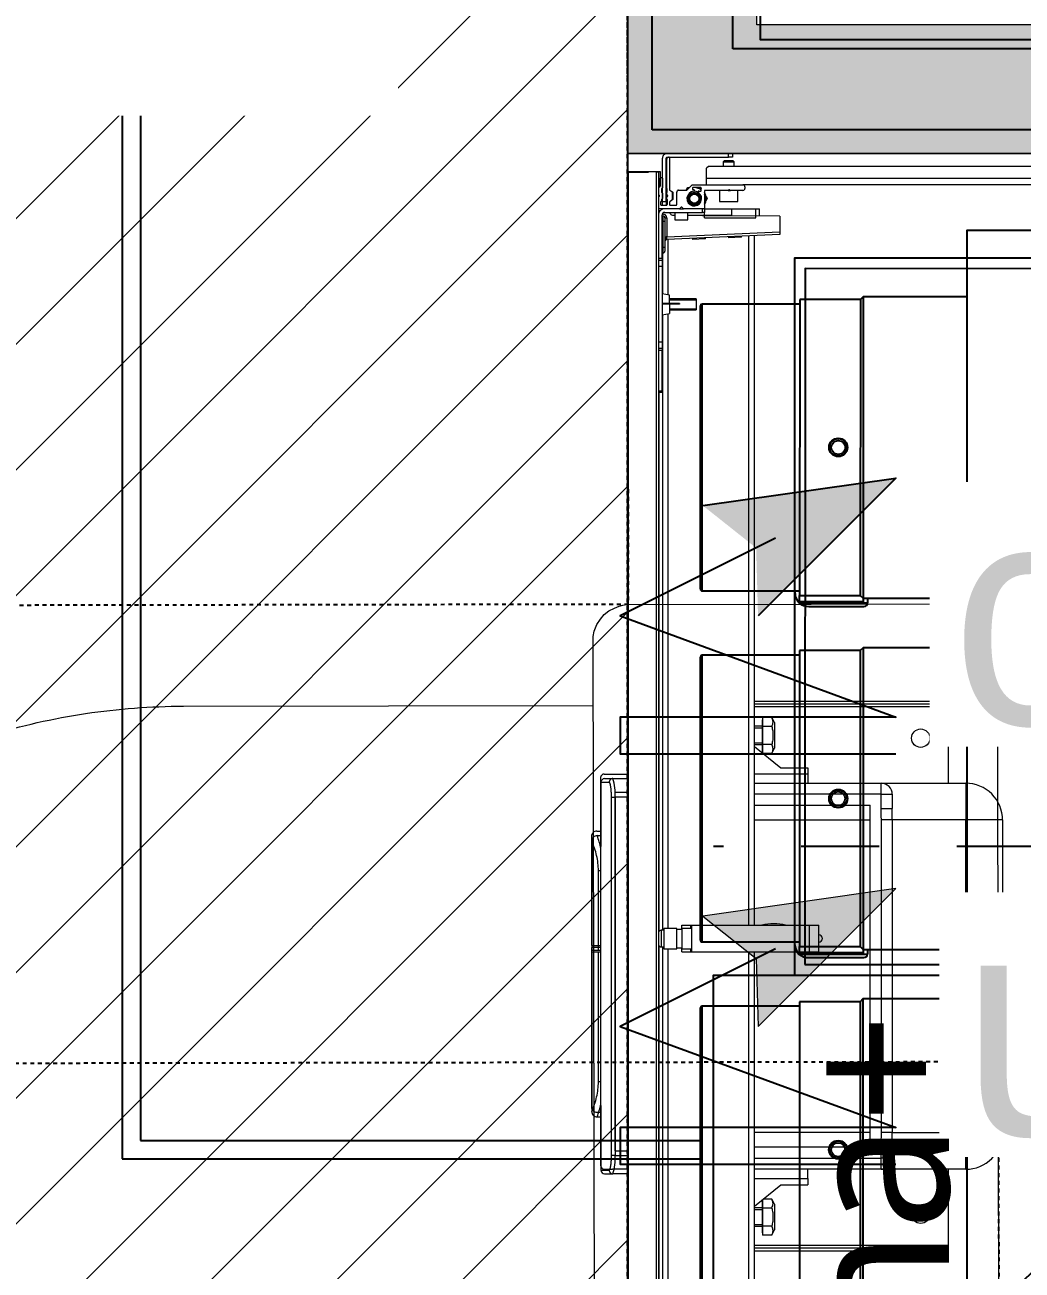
# Model space of a CAD drawing. Header units: centimetres. Extents: x 2191 to 12545, y -680 to 18662.
# Drawn here: x 10166.2 to 10220.5, y 9138.2 to 9205.9 of the extents above; entities that cross this region are included whole.
import ezdxf

# ---------------------------------------------------------------- set-up
doc = ezdxf.new("R2010")
doc.units = ezdxf.units.CM
for name, pattern in [('prlm_vmc', [0.282222, 0.141111, -0.141111]), ('Style de ligne -1', [0.41664, 0.20828, -0.20836]), ('VW-01', [0.41656, 0.20828, -0.20828])]:
    doc.linetypes.add(name, pattern=pattern)
for name, color, linetype, lineweight in [('B AmÈnagement intÈrieur_Hatch', 7, 'Continuous', 5), ('F REMPLISSAGE-vert clair_Hatch', 7, 'Continuous', 5), ('F REMPLISSAGE-vert foncÈ_Hatch', 7, 'Continuous', 5), ('prlm-ELEC-CFO', 1, 'Continuous', 25)]:
    doc.layers.add(name, color=color, linetype=linetype, lineweight=lineweight)
for name, color, linetype in [('B Aménagement intérieur', 252, 'Continuous'), ('B Faux plafonds', 252, 'Continuous'), ('B Faux plafonds_Hatch', 252, 'Continuous'), ('B Général', 252, 'Continuous'), ('C ANNOTATIONS-prestations', 252, 'Continuous'), ('D SURFACES-shab', 252, 'Continuous'), ('F REMPLISSAGE-vert clair', 252, 'Continuous'), ('F REMPLISSAGE-vert foncé', 252, 'Continuous'), ('prlm-CHAUFF', 4, 'Continuous'), ('prlm-GT', 242, 'Continuous'), ('prlm-VMC', 93, 'Continuous')]:
    doc.layers.add(name, color=color, linetype=linetype)
doc.styles.add('prlm-chauff', font='trebucbi.ttf', dxfattribs={"height": 18})
doc.styles.add('prlm-elec-cfo', font='comic.ttf', dxfattribs={"height": 12})
doc.styles.add('prlm-vmc', font='pala.ttf', dxfattribs={"height": 14})
doc.styles.get("Standard").update_dxf_attribs({"font": 'isocp.shx', "height": 15})

# ---------------------------------------------------------------- blocks, each defined once
blk = doc.blocks.new('200_wc-2')
at = {"layer": 'B Général', "color": 7, "linetype": 'Continuous', "lineweight": 5}
for p, q in [((-24.9, 0.1), (24.9, 0.1)), ((25, -20.1), (25, 0)), ((19.5, -44.2), (19.5, -21.9))]:
    blk.add_line(p, q, dxfattribs=at)
at = {"layer": 'B Général', "color": 7, "linetype": 'Continuous', "lineweight": 5, "flags": 128}
blk.add_lwpolyline([(-25, -20.1), (-24.9, -20.6), (-24.75, -20.9), (-24.55, -21.2), (-24.3, -21.45), (-23.9, -21.7), (-23.4, -21.85), (-23.15, -21.9), (23.25, -21.9), (23.55, -21.85), (23.9, -21.7), (24.2, -21.5), (24.45, -21.3), (24.65, -21.05), (24.8, -20.75), (24.9, -20.5), (24.95, -20.3), (25, -20.1)], dxfattribs=at)
blk.add_lwpolyline([(0, -70.9, 0.064897), (3.678, -70.421), (3.68, -70.42, 0.063726), (7.12, -69.02), (7.122, -69.019, 0.054816), (10.77, -66.4), (10.774, -66.396, 0.053503), (13.79, -63.08, 0.041783), (16.217, -59.097), (16.22, -59.09), (16.221, -59.088, 0.041299), (17.94, -54.75), (17.941, -54.747, 0.035337), (19.11, -49.53, 0.036556), (19.5, -44.2)], format="xyb", dxfattribs=at)
at = {"layer": 'B Général', "color": 7, "linetype": 'Continuous', "lineweight": 5}
blk.add_arc((24.9, 0), 0.1, 0, 90, dxfattribs=at)
blk = doc.blocks.new('Groupe-126-1')
at = {"layer": 'B Général', "color": 154, "linetype": 'Style de ligne -1', "true_color": 0x0053a6, "flags": 128}
blk.add_lwpolyline([(-35.4, 7.6), (35.6, 7.6), (35.6, -32.4), (-35.4, -32.4)], close=True, dxfattribs=at)
at = {"layer": 'B Général', "xscale": -1, "rotation": 270}
blk.add_blockref('200_wc-2', (35.5, 7.5), dxfattribs=at)
blk = doc.blocks.new('WC-plan-PMR')
at = {"layer": 'B Général', "color": 154, "linetype": 'Style de ligne -1', "true_color": 0x0053a6, "flags": 128}
blk.add_lwpolyline([(-114.5, 112.5), (15.5, 112.5), (15.5, 32.5), (-114.5, 32.5)], close=True, dxfattribs=at)
at = {"layer": 'B Général', "color": 7}
blk.add_blockref('Groupe-126-1', (0, 0), dxfattribs=at)
blk = doc.blocks.new('Groupe-139-1')
at = {"layer": 'B Faux plafonds_Hatch', "linetype": 'Continuous', "lineweight": 5, "true_color": 0xaaaaaa}
h = blk.add_hatch(dxfattribs=at)
h.set_pattern_fill('F_P__SOFFITE', color=253, style=0, pattern_type=2)
h.set_pattern_definition([(45, (0, 0.2205), (-3.5277778, 3.3072917), [])])
h.paths.add_polyline_path([(10699.448, 4450.394), (10830.099, 4450.394), (10830.099, 4300.384), (10699.448, 4300.384)])
at = {"layer": 'B Faux plafonds', "color": 7, "linetype": 'VW-01', "flags": 128}
blk.add_lwpolyline([(10699.448, 4450.394), (10830.099, 4450.394), (10830.099, 4300.384), (10699.448, 4300.384)], close=True, dxfattribs=at)
at = {"layer": 'D SURFACES-shab', "color": 1, "lineweight": 18, "true_color": 0xff0000, "flags": 128}
blk.add_lwpolyline([(10699.448, 4450.394), (10830.099, 4450.394), (10830.099, 4300.397), (10699.448, 4300.397)], close=True, dxfattribs=at)
at = {"layer": 'B Général', "color": 7, "rotation": 0.09337549009251679}
blk.add_blockref('WC-plan-PMR', (10814.705, 4332.834), dxfattribs=at)
blk = doc.blocks.new('Gaine 150_70')
at = {"layer": 'B Général', "color": 7, "linetype": 'Continuous', "lineweight": 5}
for p, q in [((-32.9, 37.985), (-32.9, 37.785)), ((-32.65, 38), (-32.65, 37.8)), ((-32.6, 38.285), (-32.6, 38.285)), ((-23.943, 38.285), (-32.6, 38.285)), ((-32.35, 38.3), (-32.35, 38.3)), ((-23.693, 38.3), (-32.35, 38.3)), ((-23.943, 37.919), (-23.943, 38.285)), ((-23.834, 38.285), (-23.834, 37.919)), ((-17.9, 38.285), (-23.834, 38.285)), ((-23.693, 37.934), (-23.693, 38.3)), ((-23.693, 37.797), (-23.693, 37.934)), ((-23.584, 38.3), (-23.584, 37.934)), ((-17.65, 38.3), (-23.584, 38.3)), ((-23.584, 37.934), (-23.584, 37.797)), ((-17.9, 38.285), (-17.9, 38.285)), ((-17.65, 38.3), (-17.65, 38.3)), ((-17.6, 37.985), (-17.6, 37.785)), ((-17.35, 38), (-17.35, 37.8)), ((-36, 37.585), (-36, 37.138)), ((-35.8, 37.785), (-35.8, 37.336)), ((-32.287, 37.785), (-35.8, 37.785)), ((-35.75, 37.6), (-35.75, 37.153)), ((-14.4, 37.8), (-35.55, 37.8)), ((-31.01, 37.782), (-19.49, 37.782)), ((-30.99, 37.919), (-23.943, 37.919)), ((-30.99, 37.782), (-30.99, 37.919)), ((-23.943, 37.782), (-23.943, 37.919)), ((-23.834, 37.919), (-19.51, 37.919)), ((-23.834, 37.919), (-23.834, 37.782)), ((-19.51, 37.782), (-19.51, 37.919)), ((-14.7, 37.785), (-18.19, 37.785)), ((-14.7, 37.785), (-14.7, 37.336)), ((-14.5, 37.585), (-14.5, 37.138)), ((-14.25, 37.6), (-14.25, 37.153)), ((-36, 36.305), (-36, 37.138)), ((-35.75, 36.32), (-35.75, 37.153)), ((-35, 37.213), (-15.5, 37.213)), ((-35, 37.015), (-35, 37.213)), ((-35, 37.015), (-35, 36.305)), ((-15.5, 37.015), (-35, 37.015)), ((-34.75, 37.03), (-34.75, 36.32)), ((-15.25, 37.03), (-34.75, 37.03)), ((-15.5, 37.213), (-15.5, 37.015)), ((-15.5, 36.305), (-15.5, 37.015)), ((-15.25, 36.32), (-15.25, 37.03)), ((-14.5, 37.138), (-14.5, 36.305)), ((-14.25, 37.153), (-14.25, 36.32)), ((18.5, 36.305), (-69, 36.305))]:
    blk.add_line(p, q, dxfattribs=at)
at = {"layer": 'B Général', "color": 7, "linetype": 'Continuous', "lineweight": 5, "flags": 128}
for points in [[(-32.6, 38.285, 0.198912), (-32.812, 38.197, 0.198912), (-32.9, 37.985)], [(-32.9, 37.985, 0.015662), (-32.555, 37.873, 0.015662), (-32.204, 37.783)], [(-32.35, 38.3, 0.198912), (-32.562, 38.212, 0.198912), (-32.65, 38)], [(-32.6, 38.285, 0.052495), (-31.814, 38.017, 0.052495), (-30.99, 37.919)], [(-19.51, 37.919, 0.052763), (-18.686, 38.017, 0.052763), (-17.9, 38.285)], [(-18.296, 37.783, 0.015616), (-17.945, 37.873, 0.015616), (-17.6, 37.985)], [(-17.6, 37.985, 0.198912), (-17.688, 38.197, 0.198912), (-17.9, 38.285)], [(-17.35, 38, 0.198912), (-17.438, 38.212, 0.198912), (-17.65, 38.3)], [(-35.8, 37.785, 0.198912), (-35.941, 37.726, 0.198912), (-36, 37.585)], [(-35.55, 37.8, 0.198912), (-35.691, 37.741, 0.198912), (-35.75, 37.6)], [(-32.305, 37.785), (-32.301, 37.785, 0.000336), (-31.019, 37.782), (-31.01, 37.782)], [(-14.5, 37.585, 0.198912), (-14.559, 37.726, 0.198912), (-14.7, 37.785)], [(-14.25, 37.6, 0.198912), (-14.309, 37.741, 0.198912), (-14.45, 37.8)], [(-36, 37.138, 0.057305), (-35.507, 37.019, 0.057305), (-35, 37.015)], [(-15.5, 37.015, 0.052931), (-14.993, 37.023, 0.052931), (-14.5, 37.138)]]:
    blk.add_lwpolyline(points, format="xyb", dxfattribs=at)
blk.add_lwpolyline([(-19.49, 37.782), (-18.183, 37.785), (-18.182, 37.785)], dxfattribs=at)
for points in [[(-70, 36.305), (19.5, 36.305), (19.5, -2.715), (-70, -2.715)], [(-70, -2.7), (-70, 36.3), (19.5, 36.3), (19.5, -2.7)]]:
    blk.add_lwpolyline(points, close=True, dxfattribs=at)
at = {"layer": 'B Général', "color": 7, "linetype": 'Continuous', "lineweight": 5}
for points, knots in [([(-35.8, 37.336), (-35.802, 37.336), (-35.829, 37.335), (-35.876, 37.322), (-35.911, 37.303), (-35.936, 37.284), (-35.958, 37.26), (-35.976, 37.234), (-35.989, 37.206), (-36, 37.167), (-36, 37.141), (-36, 37.14), (-36, 37.138)], [0, 0, 0, 1, 2, 3, 4, 5, 6, 7, 8, 9, 9, 10, 10, 10]), ([(-35.8, 37.336), (-35.783, 37.302), (-35.674, 37.269), (-35.305, 37.21), (-35.003, 37.213), (-35.002, 37.213), (-35, 37.213)], [0, 0, 0, 1, 2, 3, 3, 4, 4, 4]), ([(-15.5, 37.213), (-15.212, 37.211), (-14.837, 37.263), (-14.728, 37.302), (-14.701, 37.325), (-14.7, 37.335), (-14.7, 37.336), (-14.7, 37.336)], [0, 0, 0, 1, 2, 3, 4, 4, 5, 5, 5]), ([(-14.5, 37.138), (-14.5, 37.14), (-14.5, 37.167), (-14.514, 37.213), (-14.533, 37.247), (-14.553, 37.273), (-14.576, 37.294), (-14.603, 37.312), (-14.631, 37.324), (-14.671, 37.335), (-14.697, 37.336), (-14.698, 37.336), (-14.7, 37.336)], [0, 0, 0, 1, 2, 3, 4, 5, 6, 7, 8, 9, 9, 10, 10, 10])]:
    blk.add_open_spline(points, degree=2, knots=knots, dxfattribs=at)
at = {"layer": 'C ANNOTATIONS-prestations'}
blk.add_line((18.5, 36.305), (18.5, 35.205), dxfattribs=at)
at = {"layer": 'C ANNOTATIONS-prestations', "lineweight": 5}
for p, q in [((-69, 34.755), (18.5, 34.755)), ((18.5, 34.655), (-69, 34.655)), ((-23.583, 34.635), (-57, 34.635)), ((6.5, 34.635), (-22.817, 34.635)), ((6.5, 34.455), (6.5, 34.655)), ((6.6, 34.655), (6.6, 34.455)), ((8.783, 34.455), (8.783, 34.655)), ((8.918, 34.655), (8.918, 34.455)), ((9.25, 34.455), (9.25, 34.655)), ((13.35, 34.455), (13.35, 34.655)), ((13.682, 34.455), (13.682, 34.655)), ((13.817, 34.655), (13.817, 34.455)), ((16.4, 34.655), (16.4, 34.55)), ((16.5, 34.655), (16.5, 34.625)), ((16.5, 33.517), (16.5, 34.625)), ((17.129, 34.655), (17.179, 34.606)), ((17.164, 34.62), (17.236, 34.62)), ((17.221, 34.606), (17.271, 34.655)), ((17.7, 34.625), (17.7, 34.585)), ((17.73, 34.555), (17.73, 34.655)), ((17.73, 34.555), (18.17, 34.555)), ((18.53, 34.555), (17.73, 34.555)), ((18.5, 34.755), (18.5, 35.205)), ((18.5, 34.755), (18.53, 34.755)), ((18.5, 34.755), (18.5, 34.655)), ((18.53, 34.755), (18.53, 34.555)), ((-61.294, 34.135), (-23.75, 34.135)), ((-23.65, 34.435), (-61.234, 34.435)), ((-22.65, 34.36), (-23.75, 34.36)), ((-23.75, 34.36), (-23.75, 33.66)), ((-22.75, 34.51), (-23.65, 34.51)), ((-23.65, 34.51), (-23.65, 34.36)), ((-22.75, 34.36), (-22.75, 34.51)), ((10.724, 34.435), (-22.75, 34.435)), ((-22.65, 33.66), (-22.65, 34.36)), ((-22.65, 34.135), (10.784, 34.135)), ((6.6, 34.455), (6.5, 34.455)), ((6.6, 34.455), (8.783, 34.455)), ((8.918, 34.455), (8.783, 34.455)), ((9.25, 34.455), (8.918, 34.455)), ((13.35, 34.455), (9.25, 34.455)), ((10.72, 34.455), (10.8, 34.055)), ((11.3, 34.055), (10.8, 34.055)), ((11, 34.055), (11, 32.605)), ((11.061, 34.055), (11.061, 32.605)), ((11.3, 33.646), (11.3, 34.455)), ((11.35, 33.646), (11.35, 34.455)), ((11.35, 34.055), (11.8, 34.055)), ((11.539, 34.055), (11.539, 32.605)), ((11.6, 32.605), (11.6, 34.055)), ((11.8, 34.055), (11.88, 34.455)), ((11.816, 34.135), (14.824, 34.135)), ((14.1, 34.435), (11.876, 34.435)), ((13.682, 34.455), (13.35, 34.455)), ((13.817, 34.455), (13.682, 34.455)), ((13.817, 34.455), (16.15, 34.455)), ((14.1, 34.405), (14.1, 34.455)), ((14.1, 34.405), (14.4, 34.405)), ((14.4, 34.305), (14.2, 34.305)), ((14.4, 34.455), (14.4, 34.405)), ((14.4, 34.405), (15.8, 34.405)), ((14.4, 34.305), (14.4, 34.405)), ((15.8, 34.305), (14.4, 34.305)), ((14.821, 34.198), (14.82, 34.21)), ((14.821, 34.198), (14.971, 34.205)), ((15.1, 28.055), (14.821, 34.198)), ((14.97, 34.21), (14.971, 34.205)), ((16, 34.205), (14.971, 34.205)), ((14.971, 34.205), (15.25, 28.055)), ((15.8, 34.405), (15.8, 34.455)), ((15.8, 34.405), (16.1, 34.405)), ((15.8, 34.305), (15.8, 34.405)), ((16, 34.305), (15.8, 34.305)), ((16, 34.305), (16, 34.205)), ((16.1, 34.455), (16.1, 34.405)), ((16.3, 34.305), (16.3, 32.255)), ((16.7, 34.505), (16.7, 34.215)), ((16.7, 34.435), (16.9, 34.435)), ((16.9, 34.235), (16.7, 34.235)), ((16.7, 34.025), (16.7, 33.685)), ((16.87, 34.535), (16.73, 34.535)), ((17.002, 34.185), (16.73, 34.185)), ((16.859, 34.055), (16.73, 34.055)), ((16.971, 33.918), (16.884, 34.042)), ((16.9, 34.485), (16.9, 34.505)), ((17.001, 34.485), (16.9, 34.485)), ((16.9, 34.435), (19.25, 34.435)), ((16.9, 34.435), (16.9, 34.235)), ((16.9, 34.235), (19.25, 34.235)), ((16.96, 34.485), (16.999, 34.446)), ((17.404, 33.905), (16.996, 33.905)), ((16.999, 34.446), (17.037, 34.446)), ((17, 34.235), (17, 34.185)), ((17, 33.905), (17, 33.875)), ((17, 33.875), (17.4, 33.875)), ((17, 33.875), (17.02, 33.855)), ((17.03, 34.205), (17.129, 34.205)), ((17.043, 34.185), (17.043, 34.235)), ((17.043, 33.855), (17.043, 33.905)), ((17.345, 34.435), (17.06, 34.435)), ((17.129, 34.205), (17.179, 34.156)), ((17.221, 34.156), (17.271, 34.205)), ((17.271, 34.205), (17.375, 34.205)), ((17.357, 34.185), (17.357, 34.235)), ((17.357, 33.855), (17.357, 33.905)), ((17.368, 34.446), (17.401, 34.446)), ((17.38, 33.855), (17.4, 33.875)), ((17.4, 34.185), (17.4, 34.235)), ((17.4, 33.875), (17.4, 33.905)), ((17.401, 34.446), (17.44, 34.485)), ((17.403, 34.185), (17.577, 34.185)), ((17.576, 34.485), (17.404, 34.485)), ((17.516, 34.042), (17.429, 33.918)), ((19.27, 34.055), (17.541, 34.055)), ((17.605, 34.205), (19.2, 34.205)), ((18.17, 34.435), (17.635, 34.435)), ((18.2, 34.525), (18.2, 34.465)), ((19.3, 34.185), (19.3, 30.835)), ((19.3, 34.105), (19.3, 34.085)), ((19.5, 34.185), (19.5, 30.835)), ((-23.925, 33.385), (-23.925, 32.885)), ((-23.925, 33.385), (-23.7, 33.385)), ((-23.75, 33.66), (-22.65, 33.66)), ((-23.75, 33.36), (-22.65, 33.36)), ((-23.75, 33.36), (-23.75, 32.86)), ((-23.7, 33.66), (-23.7, 33.36)), ((-22.7, 33.36), (-22.7, 33.66)), ((-22.7, 33.385), (-22.475, 33.385)), ((-22.65, 32.86), (-22.65, 33.36)), ((-22.475, 33.385), (-22.475, 32.885)), ((11.3, 33.51), (11.3, 33.646)), ((11.35, 33.646), (11.3, 33.646)), ((11.35, 33.51), (11.3, 33.51)), ((11.35, 33.51), (11.35, 33.646)), ((15.9, 33.755), (15.9, 33.055)), ((16.3, 33.755), (15.9, 33.755)), ((16.15, 33.852), (16.15, 33.755)), ((16.5, 33.517), (16.5, 33.293)), ((16.5, 32.185), (16.5, 33.293)), ((16.579, 33.426), (16.509, 33.496)), ((16.509, 33.314), (16.579, 33.384)), ((16.73, 33.655), (17.41, 33.655)), ((17.02, 33.855), (17.38, 33.855)), ((17.51, 33.555), (17.51, 33.127)), ((-23.925, 32.885), (-23.75, 32.885)), ((-23.925, 32.885), (-23.925, 32.86)), ((-22.475, 32.86), (-23.925, 32.86)), ((-23.925, 32.86), (-23.925, 26.46)), ((-22.65, 32.885), (-22.475, 32.885)), ((-22.475, 32.885), (-22.475, 32.86)), ((-22.475, 32.86), (-22.475, 26.46)), ((11.6, 32.605), (11, 32.605)), ((14.884, 32.805), (14.834, 32.803)), ((14.866, 32.101), (14.834, 32.803)), ((15.9, 33.055), (16.3, 33.055)), ((16.15, 33.055), (16.15, 32.155)), ((16.7, 32.899), (16.7, 32.511)), ((17.51, 32.705), (17.479, 32.705)), ((17.519, 33.106), (17.791, 32.834)), ((17.54, 32.775), (17.54, 32.735)), ((17.556, 33.113), (17.656, 33.055)), ((17.62, 32.805), (17.57, 32.805)), ((17.65, 32.355), (17.65, 32.775)), ((17.656, 33.055), (17.656, 32.969)), ((17.8, 32.813), (17.8, 30.055)), ((14.866, 32.101), (14.916, 32.104)), ((16, 32.155), (16, 29.355)), ((16, 32.155), (16.15, 32.155)), ((16.101, 28.055), (16.11, 32.255)), ((16.11, 32.255), (16.15, 32.257)), ((16.15, 32.155), (16.3, 32.155)), ((16.15, 32.155), (16.15, 30.655)), ((16.3, 32.255), (16.5, 32.255)), ((16.3, 32.155), (16.3, 32.255)), ((16.5, 32.155), (16.3, 32.155)), ((16.5, 32.185), (16.5, 32.155)), ((16.5, 32.155), (16.5, 30.655)), ((17.47, 32.155), (16.53, 32.155)), ((17.05, 32.005), (16.95, 32.063)), ((17.15, 32.063), (17.05, 32.005)), ((17.407, 32.495), (17.43, 32.495)), ((17.46, 32.465), (17.46, 32.355)), ((17.49, 32.325), (17.62, 32.325)), ((17.5, 30.867), (17.5, 32.125)), ((17.65, 32.351), (17.604, 32.325)), ((17.8, 32.035), (18.15, 32.035)), ((18.15, 32.035), (18.7, 32.035)), ((18.15, 1.335), (18.15, 32.035)), ((18.8, 31.935), (18.7, 32.035)), ((18.8, 1.435), (18.8, 31.935)), ((16.9, 31.335), (16.9, 30.335)), ((17.5, 31.335), (16.9, 31.335)), ((14.973, 30.843), (14.923, 30.841)), ((14.955, 30.139), (14.923, 30.841)), ((16.15, 30.655), (16.5, 30.655)), ((16.5, 30.655), (16.5, 29.355)), ((17.5, 30.867), (17.5, 30.743)), ((17.5, 30.055), (17.5, 30.743)), ((17.529, 30.826), (17.509, 30.846)), ((17.509, 30.764), (17.529, 30.784)), ((19.05, 31.135), (18.8, 31.135)), ((18.8, 30.535), (19.05, 30.535)), ((19.05, 31.135), (19.05, 30.535)), ((19.1, 31.085), (19.05, 31.135)), ((19.05, 30.535), (19.1, 30.585)), ((19.1, 30.585), (19.1, 31.085)), ((19.3, 30.835), (19.5, 30.835)), ((19.3, 30.635), (19.3, 30.835)), ((19.5, 30.635), (19.3, 30.635)), ((19.5, 30.835), (19.5, 30.635)), ((14.955, 30.139), (15.005, 30.142)), ((16.9, 30.335), (17.5, 30.335)), ((17.7, 29.955), (17.6, 29.955)), ((17.8, 3.285), (17.8, 30.055)), ((-65.537, 29.435), (-23.925, 29.435)), ((-65.524, 29.735), (-23.925, 29.735)), ((-40.2, 18.885), (-40.2, 29.435)), ((-40.05, 18.885), (-40.05, 29.435)), ((-39.9, 18.885), (-39.9, 29.435)), ((-38.85, 29.435), (-38.85, 29.005)), ((-38.758, 29.435), (-38.758, 29.005)), ((-37.942, 29.435), (-37.942, 29.005)), ((-37.85, 29.005), (-37.85, 29.435)), ((-37.754, 29.435), (-36.592, 27.99)), ((-36.25, 29.435), (-36.25, 26.535)), ((-35.75, 22.535), (-35.75, 29.435)), ((-35.15, 29.435), (-35.15, 22.535)), ((-34.55, 23.135), (-34.55, 29.435)), ((-33.75, 23.135), (-33.75, 29.435)), ((-22.475, 29.735), (15.024, 29.735)), ((-22.475, 29.435), (15.037, 29.435)), ((-16.75, 29.435), (-16.75, 23.135)), ((-15.95, 29.435), (-15.95, 23.135)), ((-15.35, 22.535), (-15.35, 29.435)), ((-14.75, 29.435), (-14.75, 22.535)), ((-14.25, 26.535), (-14.25, 29.435)), ((-12.746, 29.435), (-13.908, 27.99)), ((-12.65, 29.435), (-12.65, 29.005)), ((-12.558, 29.435), (-12.558, 29.005)), ((-11.742, 29.435), (-11.742, 29.005)), ((-11.65, 29.005), (-11.65, 29.435)), ((-10.6, 18.885), (-10.6, 29.435)), ((-10.45, 18.885), (-10.45, 29.435)), ((-10.3, 18.885), (-10.3, 29.435)), ((16, 29.355), (16.5, 29.355)), ((16.103, 29.155), (16.5, 29.155)), ((16.5, 29.355), (16.5, 29.155)), ((-39.086, 28.985), (-39.331, 28.985)), ((-39.331, 28.489), (-39.331, 28.985)), ((-39.331, 28.489), (-39.05, 28.345)), ((-37.5, 29.005), (-39.2, 29.005)), ((-39.2, 29.005), (-39.2, 28.985)), ((-38.841, 28.985), (-39.086, 28.985)), ((-38.35, 28.985), (-38.841, 28.985)), ((-38.841, 28.489), (-38.841, 28.985)), ((-37.859, 28.985), (-38.35, 28.985)), ((-37.614, 28.985), (-37.859, 28.985)), ((-37.859, 28.489), (-37.859, 28.985)), ((-37.65, 28.345), (-37.369, 28.489)), ((-37.392, 28.985), (-37.614, 28.985)), ((-37.5, 28.985), (-37.5, 29.005)), ((-37.369, 28.489), (-37.369, 28.956)), ((-13.131, 28.489), (-13.131, 28.956)), ((-13.131, 28.489), (-12.85, 28.345)), ((-12.886, 28.985), (-13.108, 28.985)), ((-11.3, 29.005), (-13, 29.005)), ((-13, 29.005), (-13, 28.985)), ((-12.641, 28.985), (-12.886, 28.985)), ((-12.15, 28.985), (-12.641, 28.985)), ((-12.641, 28.489), (-12.641, 28.985)), ((-11.659, 28.985), (-12.15, 28.985)), ((-11.414, 28.985), (-11.659, 28.985)), ((-11.659, 28.489), (-11.659, 28.985)), ((-11.45, 28.345), (-11.169, 28.489)), ((-11.169, 28.985), (-11.414, 28.985)), ((-11.3, 28.985), (-11.3, 29.005)), ((-11.169, 28.489), (-11.169, 28.985)), ((-37.65, 28.345), (-39.05, 28.345)), ((-36.592, 27.99), (-36.592, 26.535)), ((-13.908, 27.99), (-13.908, 26.535)), ((-11.45, 28.345), (-12.85, 28.345)), ((15.25, 28.055), (15.1, 28.055)), ((16.101, 28.055), (15.25, 28.055)), ((-36.25, 26.535), (-36.592, 26.535)), ((-36.25, 26.535), (-35.75, 26.535)), ((-22.475, 26.46), (-23.925, 26.46)), ((-23.925, 26.46), (-23.925, 26.435)), ((-23.925, 26.435), (-23.925, 25.935)), ((-23.925, 26.435), (-22.475, 26.435)), ((-22.475, 26.46), (-22.475, 26.435)), ((-22.475, 26.435), (-22.475, 25.935)), ((-14.25, 26.535), (-14.75, 26.535)), ((-13.908, 26.535), (-14.25, 26.535)), ((-23.925, 25.935), (-22.475, 25.935)), ((-34.55, 23.135), (-15.95, 23.135)), ((-35.75, 17.935), (-35.75, 22.535)), ((-35.75, 22.535), (-35.15, 22.535)), ((-35.15, 22.535), (-34.374, 22.535)), ((-35.15, 21.935), (-35.15, 22.535)), ((-34.374, 21.935), (-34.374, 22.535)), ((-33.75, 22.527), (-16.75, 22.527)), ((-33.75, 21.935), (-33.75, 22.527)), ((-16.75, 21.935), (-16.75, 22.527)), ((-16.126, 22.535), (-15.35, 22.535)), ((-16.126, 22.535), (-16.126, 21.935)), ((-15.35, 22.535), (-15.35, 21.935)), ((-15.35, 22.535), (-14.75, 22.535)), ((-14.75, 22.535), (-14.75, 17.935)), ((-34.374, 21.935), (-35.15, 21.935)), ((-34.374, 21.935), (-33.75, 21.935)), ((-16.75, 21.935), (-33.75, 21.935)), ((-33.75, 21.935), (-33.75, 17.935)), ((-16.75, 17.935), (-16.75, 21.935)), ((-16.75, 21.935), (-16.126, 21.935)), ((-15.35, 21.935), (-16.126, 21.935)), ((-40.05, 18.885), (-40.2, 18.885)), ((-39.9, 18.885), (-40.05, 18.885)), ((-35.75, 18.885), (-39.9, 18.885)), ((-10.6, 18.885), (-14.75, 18.885)), ((-10.45, 18.885), (-10.6, 18.885)), ((-10.45, 18.885), (-10.3, 18.885)), ((-35.75, 17.935), (-33.75, 17.935)), ((-33.75, 17.935), (-16.75, 17.935)), ((-33.75, 15.935), (-33.75, 17.935)), ((-14.75, 17.935), (-16.75, 17.935)), ((-16.75, 15.935), (-16.75, 17.935)), ((-16.75, 15.935), (-33.75, 15.935))]:
    blk.add_line(p, q, dxfattribs=at)
at = {"layer": 'C ANNOTATIONS-prestations', "lineweight": 5, "flags": 128}
for points in [[(-23.538, 34.655, 0.16547), (-23.619, 34.601, 0.16547), (-23.65, 34.51)], [(-22.75, 34.51, 0.16547), (-22.781, 34.601, 0.16547), (-22.862, 34.655)], [(16.5, 34.305, 0.198912), (16.397, 34.552, 0.198912), (16.15, 34.655)], [(16.53, 34.655, 0.198912), (16.509, 34.646, 0.198912), (16.5, 34.625)], [(17.179, 34.606, 0.198912), (17.2, 34.597, 0.198912), (17.221, 34.606)], [(17.7, 34.625, 0.198912), (17.691, 34.646, 0.198912), (17.67, 34.655)], [(17.7, 34.585, 0.198912), (17.709, 34.564, 0.198912), (17.73, 34.555)], [(18.2, 34.525, 0.198912), (18.191, 34.546, 0.198912), (18.17, 34.555)], [(14.1, 34.405, 0.198912), (14.129, 34.334, 0.198912), (14.2, 34.305)], [(14.82, 34.21, 0.193016), (14.789, 34.277, 0.193016), (14.72, 34.305)], [(16, 34.205, 0.227222), (16.156, 34.28, 0.227222), (16.195, 34.448)], [(16, 34.305, 0.198912), (16.071, 34.334, 0.198912), (16.1, 34.405)], [(16.3, 34.305, 0.198912), (16.256, 34.411, 0.198912), (16.15, 34.455)], [(16.222, 34.005, 0.109774), (16.169, 33.936, 0.109774), (16.15, 33.852)], [(16.222, 34.005, 0.028434), (16.263, 34.044, 0.028434), (16.3, 34.087)], [(16.73, 34.535, 0.198912), (16.709, 34.526, 0.198912), (16.7, 34.505)], [(16.7, 34.215, 0.198912), (16.709, 34.194, 0.198912), (16.73, 34.185)], [(16.73, 34.055, 0.198912), (16.709, 34.046, 0.198912), (16.7, 34.025)], [(16.884, 34.042, 0.120588), (16.873, 34.052, 0.120588), (16.859, 34.055)], [(16.9, 34.505, 0.198912), (16.891, 34.526, 0.198912), (16.87, 34.535)], [(16.971, 33.918, 0.120588), (16.982, 33.908, 0.120588), (16.996, 33.905)], [(17, 34.435, 0.013224), (17, 34.44, 0.013224), (16.999, 34.446)], [(17.03, 34.46, 0.17724), (17.02, 34.478, 0.17724), (17.001, 34.485)], [(17.002, 34.185, 0.155096), (17.019, 34.191, 0.155096), (17.03, 34.205)], [(17.03, 34.46, 0.17724), (17.041, 34.442, 0.17724), (17.06, 34.435)], [(17.179, 34.156, 0.198912), (17.2, 34.147, 0.198912), (17.221, 34.156)], [(17.345, 34.435, 0.17724), (17.364, 34.442, 0.17724), (17.375, 34.46)], [(17.404, 34.485, 0.17724), (17.385, 34.478, 0.17724), (17.375, 34.46)], [(17.375, 34.205, 0.155096), (17.386, 34.191, 0.155096), (17.403, 34.185)], [(17.401, 34.446, 0.013224), (17.4, 34.44, 0.013224), (17.4, 34.435)], [(17.404, 33.905, 0.120588), (17.418, 33.908, 0.120588), (17.429, 33.918)], [(17.541, 34.055, 0.120588), (17.527, 34.052, 0.120588), (17.516, 34.042)], [(17.605, 34.46, 0.17724), (17.595, 34.478, 0.17724), (17.576, 34.485)], [(17.577, 34.185, 0.155096), (17.594, 34.191, 0.155096), (17.605, 34.205)], [(17.605, 34.46, 0.17724), (17.616, 34.442, 0.17724), (17.635, 34.435)], [(18.17, 34.435, 0.198912), (18.191, 34.444, 0.198912), (18.2, 34.465)], [(19.3, 34.105, 0.198912), (19.271, 34.176, 0.198912), (19.2, 34.205)], [(19.5, 34.185, 0.198912), (19.427, 34.362, 0.198912), (19.25, 34.435)], [(19.3, 34.185, 0.198912), (19.285, 34.22, 0.198912), (19.25, 34.235)], [(19.27, 34.055, 0.198912), (19.291, 34.064, 0.198912), (19.3, 34.085)], [(16.5, 33.517, 0.098491), (16.502, 33.506, 0.098491), (16.509, 33.496)], [(16.509, 33.314, 0.098491), (16.502, 33.304, 0.098491), (16.5, 33.293)], [(16.579, 33.384, 0.198912), (16.588, 33.405, 0.198912), (16.579, 33.426)], [(16.7, 33.685, 0.198912), (16.709, 33.664, 0.198912), (16.73, 33.655)], [(17.51, 33.555, 0.198912), (17.481, 33.626, 0.198912), (17.41, 33.655)], [(17.449, 32.733, 0.366532), (17.088, 33.103, 0.366532), (16.664, 32.808, 0.366532), (16.884, 32.341, 0.366532), (17.382, 32.482)], [(17.382, 32.482, 0.082935), (17.436, 32.602, 0.082935), (17.449, 32.733)], [(17.449, 32.733, 0.189855), (17.458, 32.713, 0.189855), (17.479, 32.705)], [(17.633, 32.992, 0.041018), (17.579, 33.083, 0.041018), (17.51, 33.164)], [(17.51, 33.127, 0.098491), (17.512, 33.116, 0.098491), (17.519, 33.106)], [(17.51, 32.705, 0.198912), (17.531, 32.714, 0.198912), (17.54, 32.735)], [(17.514, 32.325, 0.104675), (17.628, 32.546, 0.104675), (17.643, 32.794)], [(17.57, 32.805, 0.198912), (17.549, 32.796, 0.198912), (17.54, 32.775)], [(17.65, 32.775, 0.198912), (17.641, 32.796, 0.198912), (17.62, 32.805)], [(17.8, 32.813, 0.098491), (17.798, 32.824, 0.098491), (17.791, 32.834)], [(16.5, 32.185, 0.198912), (16.509, 32.164, 0.198912), (16.53, 32.155)], [(16.704, 32.155, 0.14145), (17.05, 32.055, 0.14145), (17.396, 32.155)], [(16.81, 32.155, 0.103148), (17.05, 32.105, 0.103148), (17.29, 32.155)], [(17.407, 32.495, 0.122946), (17.393, 32.491, 0.122946), (17.382, 32.482)], [(17.46, 32.465, 0.198912), (17.451, 32.486, 0.198912), (17.43, 32.495)], [(17.46, 32.355, 0.198912), (17.469, 32.334, 0.198912), (17.49, 32.325)], [(17.5, 32.125, 0.198912), (17.491, 32.146, 0.198912), (17.47, 32.155)], [(17.577, 32.325, 0.02871), (17.617, 32.388, 0.02871), (17.65, 32.455)], [(17.62, 32.325, 0.198912), (17.641, 32.334, 0.198912), (17.65, 32.355)], [(17.5, 30.867, 0.098491), (17.502, 30.856, 0.098491), (17.509, 30.846)], [(17.509, 30.764, 0.098491), (17.502, 30.754, 0.098491), (17.5, 30.743)], [(17.529, 30.784, 0.198912), (17.538, 30.805, 0.198912), (17.529, 30.826)], [(17.5, 30.055, 0.198912), (17.529, 29.984, 0.198912), (17.6, 29.955)], [(17.7, 29.955, 0.198912), (17.771, 29.984, 0.198912), (17.8, 30.055)], [(-39.331, 28.489, 0.132797), (-39.086, 28.422, 0.132797), (-38.841, 28.489)], [(-37.859, 28.489, 0.132797), (-37.614, 28.422, 0.132797), (-37.369, 28.489)], [(-22.475, 27.735, 0.057544), (-22.4, 28.385, 0.057544), (-22.475, 29.035)], [(-13.131, 28.489, 0.132797), (-12.886, 28.422, 0.132797), (-12.641, 28.489)], [(-11.659, 28.489, 0.132797), (-11.414, 28.422, 0.132797), (-11.169, 28.489)], [(-23.4, 25.935, 0.414214), (-23.2, 25.735, 0.414214), (-23, 25.935)], [(-35.75, 22.535, 0.198912), (-35.574, 22.111, 0.198912), (-35.15, 21.935)], [(-15.35, 21.935, 0.198912), (-14.926, 22.111, 0.198912), (-14.75, 22.535)], [(-35.75, 17.935, 0.198912), (-35.164, 16.521, 0.198912), (-33.75, 15.935)], [(-16.75, 15.935, 0.198912), (-15.336, 16.521, 0.198912), (-14.75, 17.935)]]:
    blk.add_lwpolyline(points, format="xyb", dxfattribs=at)
blk.add_lwpolyline([(-34.374, 22.535), (-33.756, 22.527), (-33.75, 22.527)], dxfattribs=at)
at = {"layer": 'C ANNOTATIONS-prestations', "lineweight": 5}
for centre, radius in [((17.05, 32.705), 0.35), ((17.05, 32.705), 0.3), ((17.05, 32.705), 0.25), ((-38.2, 20.385), 0.5), ((-12.3, 20.385), 0.5)]:
    blk.add_circle(centre, radius, dxfattribs=at)
for points, knots in [([(14.97, 34.21), (14.97, 34.21), (14.968, 34.222), (14.956, 34.239), (14.941, 34.252), (14.921, 34.265), (14.896, 34.276), (14.867, 34.286), (14.818, 34.298), (14.754, 34.305), (14.724, 34.305), (14.722, 34.305), (14.72, 34.305)], [0, 0, 0, 1, 2, 3, 4, 5, 6, 7, 8, 9, 9, 10, 10, 10]), ([(14.82, 34.21), (14.82, 34.209), (14.821, 34.209), (14.822, 34.209), (14.824, 34.208), (14.833, 34.207), (14.852, 34.207), (14.88, 34.207), (14.931, 34.208), (14.968, 34.209), (14.969, 34.209), (14.97, 34.21)], [0, 0, 0, 1, 2, 3, 4, 5, 6, 7, 8, 8, 9, 9, 9]), ([(-37.859, 28.489), (-38.352, 28.36), (-38.835, 28.487), (-38.838, 28.488), (-38.841, 28.489)], [0, 0, 0, 1, 1, 2, 2, 2]), ([(-11.659, 28.489), (-12.152, 28.36), (-12.635, 28.487), (-12.638, 28.488), (-12.641, 28.489)], [0, 0, 0, 1, 1, 2, 2, 2]), ([(-16.75, 22.527), (-16.438, 22.531), (-16.132, 22.535), (-16.129, 22.535), (-16.126, 22.535)], [0, 0, 0, 1, 1, 2, 2, 2])]:
    blk.add_open_spline(points, degree=2, knots=knots, dxfattribs=at)
blk = doc.blocks.new('xi.thema+')
at = {"layer": 'prlm-CHAUFF', "color": 7, "linetype": 'prlm_vmc', "ltscale": 30}
for points in [[(-27.9, 0), (-27.9, 34.4)], [(27.9, 0), (27.9, 34.4)]]:
    blk.add_lwpolyline(points, dxfattribs=at)
at = {"layer": 'prlm-CHAUFF', "color": 0}
blk.add_lwpolyline([(-20.9, 0), (-20.9, 34.4), (20.9, 34.4), (20.9, 0)], close=True, dxfattribs=at)
for radius in [6.25, 4]:
    blk.add_circle((0, 13), radius, dxfattribs=at)
at = {"layer": 'prlm-CHAUFF', "color": 0, "insert": (0, 25.539), "char_height": 8, "width": 7.19706, "attachment_point": 5, "style": 'prlm-chauff'}
blk.add_mtext('thema+', dxfattribs=at)
blk = doc.blocks.new('xi.uta-yzen-d')
at = {"layer": 'prlm-CHAUFF', "ltscale": 50}
for p, q in [((-36.4, 35.02), (-20.8, 35.02)), ((-36.4, 35.02), (-36.4, 29.72)), ((-20.9, 35.12), (-36.3, 35.12)), ((-20.8, 29.72), (-20.8, 35.02)), ((-17.3, 35.02), (-1.7, 35.02)), ((-17.3, 35.02), (-17.3, 29.72)), ((-1.8, 35.12), (-17.2, 35.12)), ((-1.7, 29.72), (-1.7, 35.02)), ((1.8, 35.02), (17.4, 35.02)), ((1.8, 35.02), (1.8, 29.72)), ((1.9, 35.12), (17.3, 35.12)), ((17.4, 29.72), (17.4, 35.02)), ((20.9, 35.02), (36.5, 35.02)), ((20.9, 35.02), (20.9, 29.72)), ((21, 35.12), (36.4, 35.12)), ((36.5, 29.72), (36.5, 35.02)), ((-36.55, 29.97), (-36.4, 29.97)), ((-17.45, 29.97), (-17.3, 29.97)), ((1.65, 29.97), (1.8, 29.97)), ((20.75, 29.97), (20.9, 29.97)), ((-37.25, 29.216), (-37.25, 26.22)), ((-37.056, 29.72), (-36.65, 29.72)), ((-37.056, 29.72), (-37.056, 26.02)), ((-37, 29.72), (-37, 26.27)), ((-36.98, 29.72), (-36.98, 26.27)), ((-20.55, 29.72), (-36.65, 29.72)), ((-36.65, 29.72), (-36.65, 26.42)), ((-20.55, 26.42), (-20.55, 29.72)), ((-18.15, 29.216), (-18.15, 26.22)), ((-17.956, 29.72), (-17.55, 29.72)), ((-17.956, 29.72), (-17.956, 26.02)), ((-17.9, 29.72), (-17.9, 26.27)), ((-17.88, 29.72), (-17.88, 26.27)), ((-1.45, 29.72), (-17.55, 29.72)), ((-17.55, 29.72), (-17.55, 26.42)), ((-1.45, 26.42), (-1.45, 29.72)), ((0.95, 29.216), (0.95, 26.22)), ((1.144, 29.72), (1.55, 29.72)), ((1.144, 29.72), (1.144, 26.02)), ((1.2, 29.72), (1.2, 26.27)), ((1.22, 29.72), (1.22, 26.27)), ((17.65, 29.72), (1.55, 29.72)), ((1.55, 29.72), (1.55, 26.42)), ((17.65, 26.42), (17.65, 29.72)), ((20.05, 29.216), (20.05, 26.22)), ((20.244, 29.72), (20.65, 29.72)), ((20.244, 29.72), (20.244, 26.02)), ((20.3, 29.72), (20.3, 26.27)), ((20.32, 29.72), (20.32, 26.27)), ((36.75, 29.72), (20.65, 29.72)), ((20.65, 29.72), (20.65, 26.42)), ((36.75, 26.42), (36.75, 29.72)), ((-37, 28.42), (-36.98, 28.42)), ((-36.98, 28.07), (-37, 28.07)), ((-17.9, 28.42), (-17.88, 28.42)), ((-17.88, 28.07), (-17.9, 28.07)), ((1.2, 28.42), (1.22, 28.42)), ((1.22, 28.07), (1.2, 28.07)), ((20.3, 28.42), (20.32, 28.42)), ((20.32, 28.07), (20.3, 28.07)), ((-37, 27.693), (-36.98, 27.693)), ((-36.98, 27.343), (-37, 27.343)), ((-37, 27.293), (-36.98, 27.293)), ((-36.98, 27.193), (-37, 27.193)), ((-17.9, 27.693), (-17.88, 27.693)), ((-17.88, 27.343), (-17.9, 27.343)), ((-17.9, 27.293), (-17.88, 27.293)), ((-17.88, 27.193), (-17.9, 27.193)), ((1.2, 27.693), (1.22, 27.693)), ((1.22, 27.343), (1.2, 27.343)), ((1.2, 27.293), (1.22, 27.293)), ((1.22, 27.193), (1.2, 27.193)), ((20.3, 27.693), (20.32, 27.693)), ((20.32, 27.343), (20.3, 27.343)), ((20.3, 27.293), (20.32, 27.293)), ((20.32, 27.193), (20.3, 27.193)), ((-36.65, 26.42), (-36.8, 26.27)), ((-20.55, 26.42), (-36.65, 26.42)), ((-20.4, 26.27), (-20.55, 26.42)), ((-17.55, 26.42), (-17.7, 26.27)), ((-1.45, 26.42), (-17.55, 26.42)), ((-1.3, 26.27), (-1.45, 26.42)), ((1.55, 26.42), (1.4, 26.27)), ((17.65, 26.42), (1.55, 26.42)), ((17.8, 26.27), (17.65, 26.42)), ((20.65, 26.42), (20.5, 26.27)), ((36.75, 26.42), (20.65, 26.42)), ((36.9, 26.27), (36.75, 26.42)), ((-36.8, 26.02), (-37.05, 26.02)), ((-36.98, 26.27), (-37, 26.27)), ((-36.8, 26.27), (-36.98, 26.27)), ((-20.4, 26.27), (-36.8, 26.27)), ((-36.8, 26.27), (-36.8, 20.62)), ((-20.4, 20.62), (-20.4, 26.27)), ((-17.7, 26.02), (-17.95, 26.02)), ((-17.88, 26.27), (-17.9, 26.27)), ((-17.7, 26.27), (-17.88, 26.27)), ((-1.3, 26.27), (-17.7, 26.27)), ((-17.7, 26.27), (-17.7, 20.62)), ((-1.3, 20.62), (-1.3, 26.27)), ((1.4, 26.02), (1.15, 26.02)), ((1.22, 26.27), (1.2, 26.27)), ((1.4, 26.27), (1.22, 26.27)), ((17.8, 26.27), (1.4, 26.27)), ((1.4, 26.27), (1.4, 20.62)), ((17.8, 20.62), (17.8, 26.27)), ((20.5, 26.02), (20.25, 26.02)), ((20.32, 26.27), (20.3, 26.27)), ((20.5, 26.27), (20.32, 26.27)), ((36.9, 26.27), (20.5, 26.27)), ((20.5, 26.27), (20.5, 20.62)), ((36.9, 20.62), (36.9, 26.27))]:
    blk.add_line(p, q, dxfattribs=at)
for points in [[(0, 30), (0, 0), (39, 0), (39, 30)], [(0.571, 29.429), (0.571, 0.571), (38.429, 0.571), (38.429, 29.429)], [(-40.5, 20.62), (-40.5, 3.9), (40.5, 3.9), (40.5, 20.62)]]:
    blk.add_lwpolyline(points, close=True, dxfattribs=at)
for centre, radius in [((-28.6, 27.62), 0.5), ((-28.6, 27.62), 0.48), ((-28.6, 27.62), 0.38), ((-9.5, 27.62), 0.5), ((-9.5, 27.62), 0.48), ((-9.5, 27.62), 0.38), ((9.6, 27.62), 0.5), ((9.6, 27.62), 0.48), ((9.6, 27.62), 0.38), ((28.7, 27.62), 0.5), ((28.7, 27.62), 0.48), ((28.7, 27.62), 0.38)]:
    blk.add_circle(centre, radius, dxfattribs=at)
for centre, radius, start, end in [((-36.3, 35.02), 0.1, 90, 180), ((-20.9, 35.02), 0.1, 0, 90), ((-17.2, 35.02), 0.1, 90, 180), ((-1.8, 35.02), 0.1, 0, 90), ((1.9, 35.02), 0.1, 90, 180), ((17.3, 35.02), 0.1, 0, 90), ((21, 35.02), 0.1, 90, 180), ((36.4, 35.02), 0.1, 0, 90), ((-36.55, 29.27), 0.7, 90, 136.27309), ((-17.45, 29.27), 0.7, 90, 136.27309), ((1.65, 29.27), 0.7, 90, 136.27309), ((20.75, 29.27), 0.7, 90, 136.27309), ((-36.475, 29.24), 0.776, 138.52479, 181.76751), ((-17.375, 29.24), 0.776, 138.52479, 181.76751), ((1.725, 29.24), 0.776, 138.52479, 181.76751), ((20.825, 29.24), 0.776, 138.52479, 181.76751), ((-37.05, 26.22), 0.2, 180, 268.32391), ((-37.05, 26.22), 0.2, 268.32391, 270), ((-17.95, 26.22), 0.2, 180, 268.32391), ((-17.95, 26.22), 0.2, 268.32391, 270), ((1.15, 26.22), 0.2, 180, 268.32391), ((1.15, 26.22), 0.2, 268.32391, 270), ((20.25, 26.22), 0.2, 180, 268.32391), ((20.25, 26.22), 0.2, 268.32391, 270)]:
    blk.add_arc(centre, radius, start, end, dxfattribs=at)
for centre, major_axis, ratio, start_param, end_param in [((-36.55, 28.959), (-0.45, 0), 0.974723, 5.983927, 6.283185), ((-36.55, 28.603), (-0.45, 0), 0.974723, 5.983927, 6.283185), ((-35.75, 28.603), (-1.25, 0), 0.146694, 0, 0.179125), ((-17.45, 28.959), (-0.45, 0), 0.974723, 5.983927, 6.283185), ((-17.45, 28.603), (-0.45, 0), 0.974723, 5.983927, 6.283185), ((-16.65, 28.603), (-1.25, 0), 0.146694, 0, 0.179125), ((1.65, 28.959), (-0.45, 0), 0.974723, 5.983927, 6.283185), ((1.65, 28.603), (-0.45, 0), 0.974723, 5.983927, 6.283185), ((2.45, 28.603), (-1.25, 0), 0.146694, 0, 0.179125), ((20.75, 28.959), (-0.45, 0), 0.974723, 5.983927, 6.283185), ((20.75, 28.603), (-0.45, 0), 0.974723, 5.983927, 6.283185), ((21.55, 28.603), (-1.25, 0), 0.146694, 0, 0.179125)]:
    blk.add_ellipse(centre, major_axis=major_axis, ratio=ratio, start_param=start_param, end_param=end_param, dxfattribs=at)
for points in [[(-36.982, 29.391), (-36.986, 29.379), (-36.989, 29.366), (-36.997, 29.324), (-37, 29.294), (-37, 29.265)], [(-17.882, 29.391), (-17.886, 29.379), (-17.889, 29.366), (-17.897, 29.324), (-17.9, 29.294), (-17.9, 29.265)], [(1.218, 29.391), (1.214, 29.379), (1.211, 29.366), (1.203, 29.324), (1.2, 29.294), (1.2, 29.265)], [(20.318, 29.391), (20.314, 29.379), (20.311, 29.366), (20.303, 29.324), (20.3, 29.294), (20.3, 29.265)]]:
    blk.add_open_spline(points, degree=3, knots=[0.8185803, 0.8185803, 0.8185803, 0.8185803, 0.875, 0.875, 1, 1, 1, 1], dxfattribs=at)
at = {"layer": 'prlm-CHAUFF', "ltscale": 50, "insert": (7.303, 16.894), "char_height": 10, "width": 139.79252, "attachment_point": 1}
blk.add_mtext('UTA', dxfattribs=at)
blk = doc.blocks.new('xi.CH')
at = {"layer": 'prlm-ELEC-CFO', "lineweight": 5}
blk.add_hatch(color=0, dxfattribs=at).paths.add_polyline_path([(-3, 6), (-0.103, 3.699), (0, 0), (7.5, 7.5)])
at = {"layer": 'prlm-ELEC-CFO', "color": 0}
for points in [[(-3, 6), (7.5, 7.5), (0, 0)], [(0.955, 4.227), (-7.5, 0), (7.5, -5.5), (-7.5, -5.5), (-7.5, -7.5), (7.5, -7.5)]]:
    blk.add_lwpolyline(points, dxfattribs=at)
blk = doc.blocks.new('xi.UTA')
at = {"layer": 'prlm-ELEC-CFO', "lineweight": 5}
blk.add_hatch(color=0, dxfattribs=at).paths.add_polyline_path([(-3, 6), (-0.103, 3.699), (0, 0), (7.5, 7.5)])
at = {"layer": 'prlm-ELEC-CFO', "color": 0, "lineweight": 5, "flags": 128}
blk.add_lwpolyline([(-3, 6), (-0.103, 3.699), (0, 0), (7.5, 7.5)], close=True, dxfattribs=at)
at = {"layer": 'prlm-ELEC-CFO', "color": 0}
blk.add_lwpolyline([(0.955, 4.227), (-7.5, 0), (7.5, -5.5), (-7.5, -5.5), (-7.5, -7.5), (7.5, -7.5)], dxfattribs=at)

msp = doc.modelspace()

# ---------------------------------------------------------------- linework, layer by layer
at = {"layer": 'B AmÈnagement intÈrieur_Hatch', "color": 9, "linetype": 'Continuous', "true_color": 0xc0dcc0}
for points in [[(10206.046, 9205.908), (10199.046, 9198.908), (10206.046, 9257.423), (10199.046, 9264.423)], [(10245.117, 9205.908), (10238.115, 9198.908), (10206.046, 9205.908), (10199.046, 9198.908)]]:
    msp.add_solid(points, dxfattribs=at)
at = {"layer": 'B Aménagement intérieur', "color": 98, "linetype": 'Continuous', "lineweight": 13, "true_color": 0x004400}
for p, q in [((10199.046, 9198.908), (10199.046, 9264.423)), ((10206.046, 9205.908), (10206.046, 9257.423)), ((10245.117, 9205.908), (10206.046, 9205.908)), ((10238.115, 9198.908), (10199.046, 9198.908))]:
    msp.add_line(p, q, dxfattribs=at)
at = {"layer": 'F REMPLISSAGE-vert clair'}
for p, q in [((10200.346, 9200.208), (10200.346, 9263.123)), ((10204.746, 9204.608), (10204.746, 9258.723)), ((10243.817, 9204.608), (10204.746, 9204.608)), ((10239.416, 9200.208), (10200.346, 9200.208))]:
    msp.add_line(p, q, dxfattribs=at)
at = {"layer": 'F REMPLISSAGE-vert clair_Hatch', "color": 9, "linetype": 'Continuous', "true_color": 0xc0dcc0}
for points in [[(10200.346, 9200.208), (10204.746, 9204.608), (10200.346, 9263.123), (10204.746, 9258.723)], [(10239.416, 9200.208), (10243.817, 9204.608), (10200.346, 9200.208), (10204.746, 9204.608)]]:
    msp.add_solid(points, dxfattribs=at)
at = {"layer": 'F REMPLISSAGE-vert foncÈ_Hatch', "color": 54, "linetype": 'Continuous', "true_color": 0x99aa00}
for points in [[(10199.046, 9198.908), (10200.346, 9200.208), (10199.046, 9264.423), (10200.346, 9263.123)], [(10204.746, 9204.608), (10206.046, 9205.908), (10204.746, 9258.723), (10206.046, 9257.423)], [(10243.817, 9204.608), (10245.117, 9205.908), (10204.746, 9204.608), (10206.046, 9205.908)], [(10238.115, 9198.908), (10239.416, 9200.208), (10199.046, 9198.908), (10200.346, 9200.208)]]:
    msp.add_solid(points, dxfattribs=at)
at = {"layer": 'F REMPLISSAGE-vert foncé', "color": 98, "linetype": 'Continuous', "lineweight": 13, "true_color": 0x004400}
for p, q in [((10199.046, 9198.908), (10199.046, 9264.423)), ((10206.046, 9205.908), (10206.046, 9257.423)), ((10245.117, 9205.908), (10206.046, 9205.908)), ((10238.115, 9198.908), (10199.046, 9198.908))]:
    msp.add_line(p, q, dxfattribs=at)
at = {"layer": 'F REMPLISSAGE-vert foncé'}
for p, q in [((10200.346, 9200.208), (10200.346, 9263.123)), ((10204.746, 9204.608), (10204.746, 9258.723)), ((10243.817, 9204.608), (10204.746, 9204.608)), ((10239.416, 9200.208), (10200.346, 9200.208))]:
    msp.add_line(p, q, dxfattribs=at)
at = {"layer": 'prlm-CHAUFF', "ltscale": 50}
for p, q in [((10171.508, 9247.156), (10171.508, 9144.229)), ((10172.508, 9246.156), (10172.508, 9145.229)), ((10172.508, 9145.229), (10202.969, 9145.229)), ((10171.508, 9144.229), (10202.969, 9144.229))]:
    msp.add_line(p, q, dxfattribs=at)

# ---------------------------------------------------------------- block references
at = {"layer": 'B Aménagement intérieur', "color": 7}
msp.add_blockref('Groupe-139-1', (-631.107, 4809.028), dxfattribs=at)
at = {"layer": 'B Aménagement intérieur', "color": 7, "rotation": 90}
msp.add_blockref('Gaine 150_70', (10235.346, 9179.408), dxfattribs=at)
at = {"layer": 'prlm-CHAUFF', "ltscale": 25, "rotation": 89.98928959481609}
msp.add_blockref('xi.uta-yzen-d', (10238.09, 9154.217), dxfattribs=at)
at = {"layer": 'prlm-CHAUFF', "rotation": 90.0001899573424}
msp.add_blockref('xi.thema+', (10238.091, 9133.317), dxfattribs=at)
at = {"layer": 'prlm-ELEC-CFO'}
for name, p in [('xi.CH', (10206.109, 9173.759)), ('xi.UTA', (10206.109, 9151.431))]:
    msp.add_blockref(name, p, dxfattribs=at)

# ---------------------------------------------------------------- next in the draw order: texts
at = {"layer": 'prlm-ELEC-CFO', "lineweight": 20, "char_height": 12, "attachment_point": 5, "line_spacing_factor": 0.8, "style": 'prlm-elec-cfo', "bg_fill": 3, "box_fill_scale": 1.1, "bg_fill_color": 256, "bg_fill_transparency": 0}
for s, insert in [('ch', (10225.119, 9173.762)), ('uta', (10228.333, 9151.434))]:
    msp.add_mtext(s, dxfattribs=dict(at, insert=insert))
at = {"layer": 'prlm-VMC', "ltscale": 25, "insert": (10151.22, 9220.887), "char_height": 12, "width": 58.61474, "attachment_point": 5, "line_spacing_factor": 0.8, "style": 'prlm-vmc', "bg_fill": 2}
msp.add_mtext('Alizé T 5/30', dxfattribs=at)

# ---------------------------------------------------------------- next in the draw order: linework, layer by layer
at = {"layer": 'prlm-GT', "ltscale": 25}
msp.add_lwpolyline([(10206.269, 9256.606), (10270.623, 9256.61), (10270.605, 9108.598), (10245.295, 9108.582), (10245.313, 9205.094), (10206.242, 9205.094)], close=True, dxfattribs=at)

doc.saveas('drawing.dxf')
